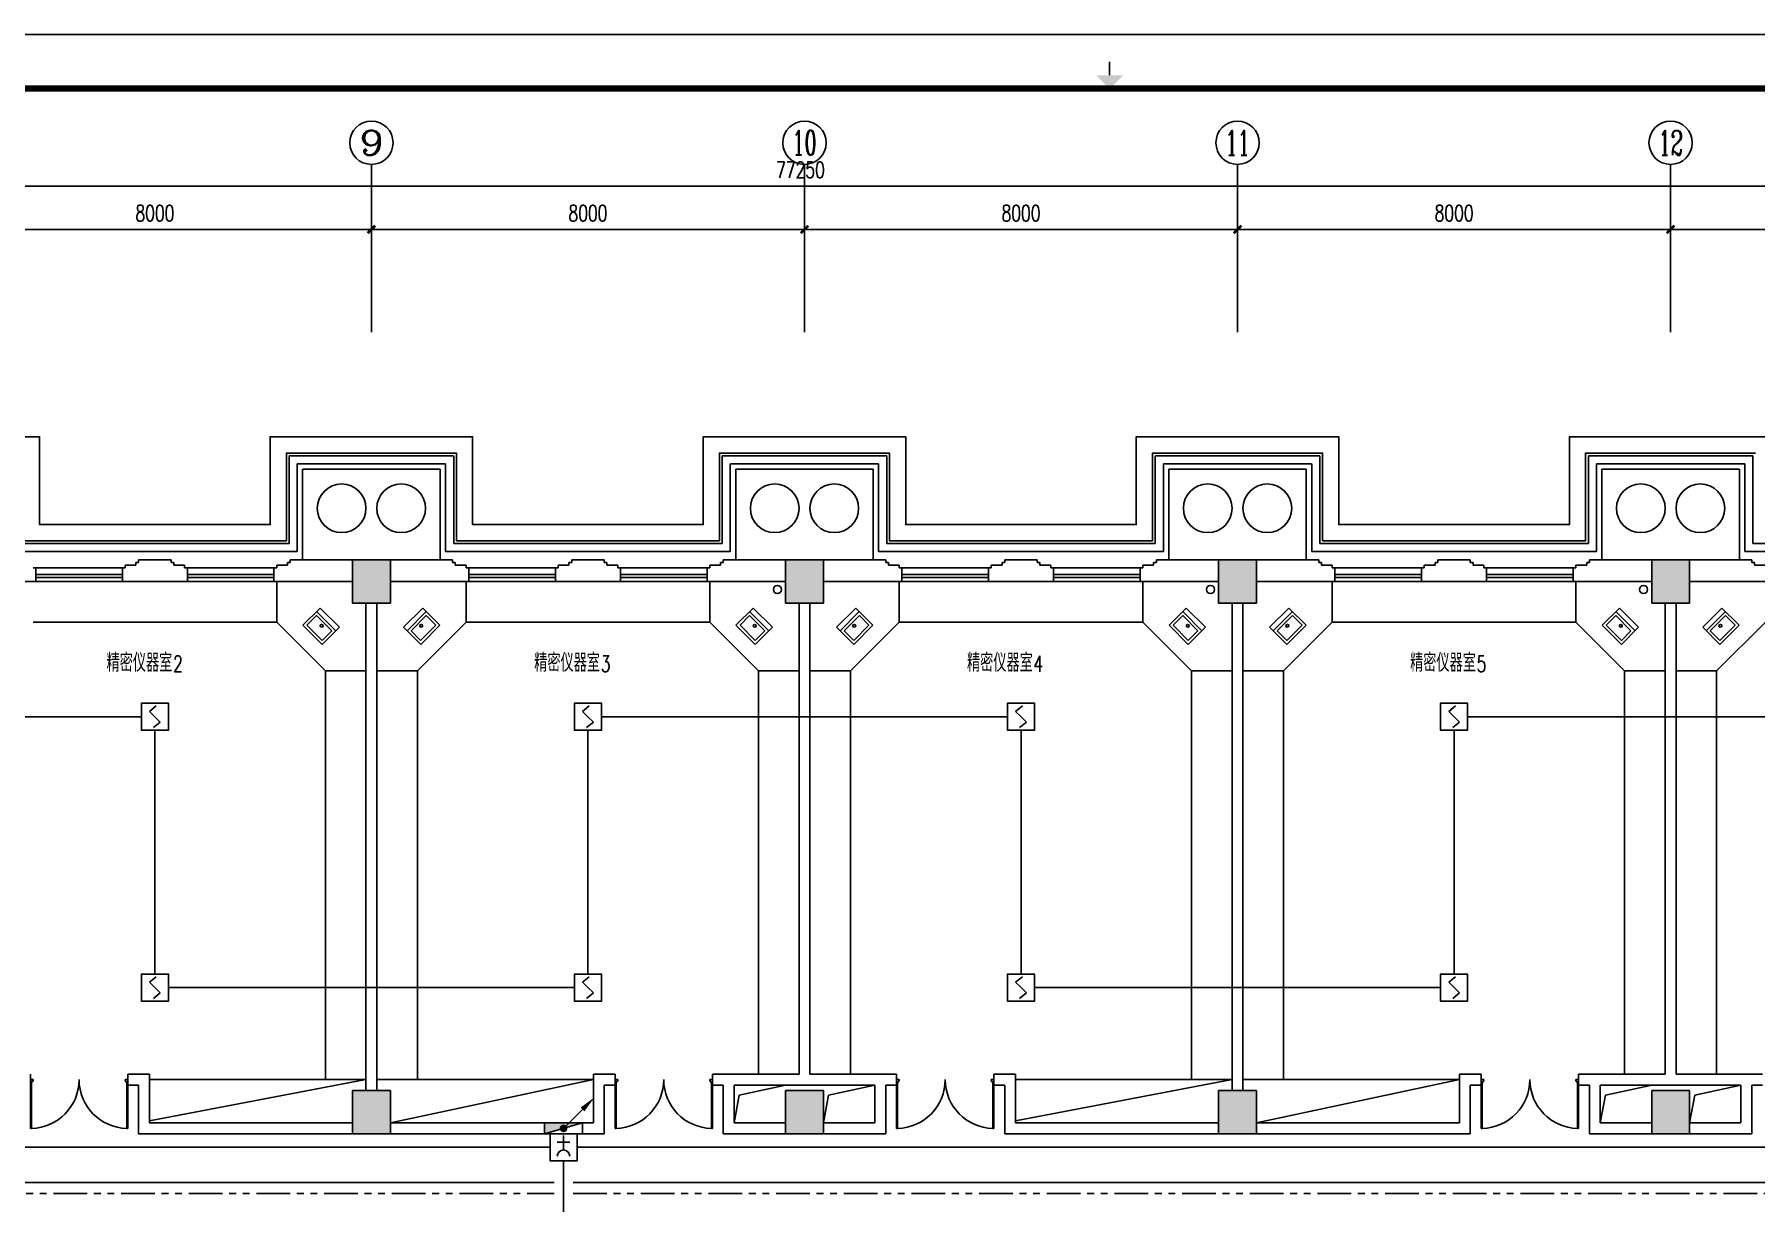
# Model space of a CAD drawing. Extents: x 190999 to 918899, y -200814 to 215286.
# Drawn here: x 349487 to 381281, y 134316 to 155886 of the extents above; entities that cross this region are included whole.
import ezdxf
from ezdxf.enums import TextEntityAlignment as Align

# ---------------------------------------------------------------- set-up
doc = ezdxf.new("R2010")
doc.units = 0
doc.header["$LTSCALE"] = 1000
doc.header["$MEASUREMENT"] = 0
doc.linetypes.add('PHANTOM2', pattern=[1.25, 0.625, -0.125, 0.125, -0.125, 0.125, -0.125])
doc.layers.get('Defpoints').update_dxf_attribs({"color": 1})
for name, color, linetype in [('00-EQUIP', 3, 'Continuous'), ('00-LWIRE', 4, 'Continuous'), ('00-WIRE-4', 6, 'Continuous'), ('A-墙线', 2, 'Continuous'), ('A-外包装修', 250, 'Continuous'), ('A-外窗', 145, 'Continuous'), ('A-家具', 250, 'Continuous'), ('A-门', 167, 'Continuous'), ('AXIS', 3, 'Continuous'), ('AXIS_TEXT', 7, 'Continuous'), ('COLUMN', 2, 'Continuous'), ('EQUIP_消火栓', 1, 'Continuous'), ('PUB_HATCH', 250, 'Continuous'), ('图框', 189, 'Continuous'), ('屋面排水', 4, 'Continuous'), ('房间名称', 7, 'Continuous'), ('洞口线', 165, 'Continuous'), ('雨水管', 151, 'Continuous')]:
    doc.layers.add(name, color=color, linetype=linetype)
doc.styles.add('_TCH_AXIS', font='COMPLEX', dxfattribs={"bigfont": 'GBCBIG'})
doc.styles.add('_TCH_DIM', font='SIMPLEX', dxfattribs={"bigfont": 'GBCBIG'})
doc.styles.add('COMPLEX', font='COMPLEX')
doc.styles.add('DIM_FONT', font='SIMPLEX', dxfattribs={"width": 0.7, "bigfont": 'GBCBIG'})
doc.styles.get("Standard").update_dxf_attribs({"font": 'simhei.ttf'})
doc.styles.add('XXK', font='romans.shx', dxfattribs={"width": 0.75, "bigfont": 'hzf.shx'})
doc.styles.add('zz-1', font='arial.ttf', dxfattribs={"width": 0.8})
doc.linetypes.add('BIG-DLINE', pattern='A,1,-0.15,["D",XXK,S=0.2,R=0,X=-0.1,Y=-0.09],-0.2', length=1.35)
doc.linetypes.add('XLINE', pattern='A,1,-0.2,["X",XXK,S=0.2,R=0,X=-0.1,Y=-0.09],-0.15', length=1.35)
doc.dimstyles.new('DIMN', dxfattribs={"dimtxt": 300, "dimasz": 100, "dimexe": 250, "dimexo": 300, "dimgap": 150, "dimtad": 1, "dimdec": 0, "dimzin": 0, "dimdsep": 46, "dimtxsty": 'DIM_FONT', "dimblk": 'ARCHTICK', "dimcen": 0.09, "dimclrt": 7, "dimazin": 2, "dimtfac": 1, "dimtdec": 0, "dimtix": 1, "dimtmove": 2, "dimatfit": 3, "dimfxl": 0, "dimtolj": 1, "dimtzin": 0, "dimarcsym": 0})

# ---------------------------------------------------------------- blocks, each defined once
blk = doc.blocks.new('TJAD_TK_A0')
at = {"layer": '图框'}
blk.add_line((2162, 399.3), (973, 399.3), dxfattribs=at)
at = {"layer": '图框', "const_width": 0.3}
blk.add_lwpolyline([(1567.5, 391.74), (1567.5, 394.24)], dxfattribs=at)
at = {"layer": '图框', "const_width": 1.2}
blk.add_lwpolyline([(2152, -431.7), (2152, 389.3), (998, 389.3), (998, -431.7)], close=True, dxfattribs=at)
at = {"layer": '图框'}
blk.add_solid([(1565, 391.74), (1570, 391.74), (1567.5, 389.24)], dxfattribs=at)
blk = doc.blocks.new('m1800')
at = {"layer": 'A-墙线'}
for p, q in [((-900, -100), (-900, 100)), ((900, -100), (900, 100))]:
    blk.add_line(p, q, dxfattribs=at)
at = {"layer": 'A-门'}
for p, q in [((-900, 900), (-900, 0)), ((-900, 900), (-880, 900)), ((-880, 900), (-880, 50)), ((880, 900), (880, 50)), ((900, 900), (880, 900)), ((900, 900), (900, 0)), ((-900, 50), (-870, 50)), ((-900, 0), (-850, 0)), ((-870, 50), (-870, 30)), ((-870, 30), (-850, 30)), ((-850, 30), (-850, 0)), ((850, 30), (850, 0)), ((870, 30), (850, 30)), ((900, 0), (850, 0)), ((870, 50), (870, 30)), ((900, 50), (870, 50))]:
    blk.add_line(p, q, dxfattribs=at)
for centre, start, end in [((-900, 0), 0, 88.7267), ((900, 0), 91.2733, 180)]:
    blk.add_arc(centre, 900, start, end, dxfattribs=at)
blk = doc.blocks.new('$TwtSys$00000434')
for p, q in [((-0.5, 0.5), (-0.5, -0.5)), ((-0.5, -0.5), (0.5, 0.5)), ((0.5, 0.5), (-0.5, 0.5)), ((0.5, -0.5), (0.5, 0.5)), ((-0.5, -0.5), (0.5, -0.5))]:
    blk.add_line(p, q)
blk.add_solid([(0.5, -0.5), (0.5, 0.5), (-0.5, -0.5)])
blk = doc.blocks.new('_ArchTick')
at = {"const_width": 0.5}
blk.add_lwpolyline([(-0.7, -0.7), (0.7, 0.7)], dxfattribs=at)
blk = doc.blocks.new('*D103')
at = {"layer": 'AXIS', "color": 0, "lineweight": -2}
for p, q in [((347712, 150686), (347712, 152536)), ((355712, 150686), (355712, 152536)), ((347712, 152286), (355712, 152286))]:
    blk.add_line(p, q, dxfattribs=at)
at = {"layer": 'Defpoints', "color": 0}
for p in [(355712, 152286), (347712, 150386), (355712, 150386)]:
    blk.add_point(p, dxfattribs=at)
at = {"layer": 'AXIS', "color": 0, "lineweight": -2, "xscale": 100, "yscale": 100, "zscale": 100, "rotation": 180}
blk.add_blockref('_ArchTick', (347712, 152286), dxfattribs=at)
at = {"layer": 'AXIS', "color": 0, "lineweight": -2, "xscale": 100, "yscale": 100, "zscale": 100}
blk.add_blockref('_ArchTick', (355712, 152286), dxfattribs=at)
at = {"layer": 'AXIS', "color": 7, "insert": (351712, 152586), "char_height": 300, "attachment_point": 5, "style": 'DIM_FONT'}
blk.add_mtext('\\A1;8000', dxfattribs=at)
blk = doc.blocks.new('*D104')
at = {"layer": 'AXIS', "color": 0, "lineweight": -2}
for p, q in [((355712, 150686), (355712, 152536)), ((363712, 150686), (363712, 152536)), ((355712, 152286), (363712, 152286))]:
    blk.add_line(p, q, dxfattribs=at)
at = {"layer": 'Defpoints', "color": 0}
for p in [(363712, 152286), (355712, 150386), (363712, 150386)]:
    blk.add_point(p, dxfattribs=at)
at = {"layer": 'AXIS', "color": 0, "lineweight": -2, "xscale": 100, "yscale": 100, "zscale": 100, "rotation": 180}
blk.add_blockref('_ArchTick', (355712, 152286), dxfattribs=at)
at = {"layer": 'AXIS', "color": 0, "lineweight": -2, "xscale": 100, "yscale": 100, "zscale": 100}
blk.add_blockref('_ArchTick', (363712, 152286), dxfattribs=at)
at = {"layer": 'AXIS', "color": 7, "insert": (359712, 152586), "char_height": 300, "attachment_point": 5, "style": 'DIM_FONT'}
blk.add_mtext('\\A1;8000', dxfattribs=at)
blk = doc.blocks.new('*D105')
at = {"layer": 'AXIS', "color": 0, "lineweight": -2}
for p, q in [((363712, 150686), (363712, 152536)), ((371712, 150686), (371712, 152536)), ((363712, 152286), (371712, 152286))]:
    blk.add_line(p, q, dxfattribs=at)
at = {"layer": 'Defpoints', "color": 0}
for p in [(371712, 152286), (363712, 150386), (371712, 150386)]:
    blk.add_point(p, dxfattribs=at)
at = {"layer": 'AXIS', "color": 0, "lineweight": -2, "xscale": 100, "yscale": 100, "zscale": 100, "rotation": 180}
blk.add_blockref('_ArchTick', (363712, 152286), dxfattribs=at)
at = {"layer": 'AXIS', "color": 0, "lineweight": -2, "xscale": 100, "yscale": 100, "zscale": 100}
blk.add_blockref('_ArchTick', (371712, 152286), dxfattribs=at)
at = {"layer": 'AXIS', "color": 7, "insert": (367712, 152586), "char_height": 300, "attachment_point": 5, "style": 'DIM_FONT'}
blk.add_mtext('\\A1;8000', dxfattribs=at)
blk = doc.blocks.new('*D106')
at = {"layer": 'AXIS', "color": 0, "lineweight": -2}
for p, q in [((371712, 150686), (371712, 152536)), ((379712, 150686), (379712, 152536)), ((371712, 152286), (379712, 152286))]:
    blk.add_line(p, q, dxfattribs=at)
at = {"layer": 'Defpoints', "color": 0}
for p in [(379712, 152286), (371712, 150386), (379712, 150386)]:
    blk.add_point(p, dxfattribs=at)
at = {"layer": 'AXIS', "color": 0, "lineweight": -2, "xscale": 100, "yscale": 100, "zscale": 100, "rotation": 180}
blk.add_blockref('_ArchTick', (371712, 152286), dxfattribs=at)
at = {"layer": 'AXIS', "color": 0, "lineweight": -2, "xscale": 100, "yscale": 100, "zscale": 100}
blk.add_blockref('_ArchTick', (379712, 152286), dxfattribs=at)
at = {"layer": 'AXIS', "color": 7, "insert": (375712, 152586), "char_height": 300, "attachment_point": 5, "style": 'DIM_FONT'}
blk.add_mtext('\\A1;8000', dxfattribs=at)
blk = doc.blocks.new('*D107')
at = {"layer": 'AXIS', "color": 0, "lineweight": -2}
for p, q in [((379712, 150686), (379712, 152536)), ((387712, 150686), (387712, 152536)), ((379712, 152286), (387712, 152286))]:
    blk.add_line(p, q, dxfattribs=at)
at = {"layer": 'Defpoints', "color": 0}
for p in [(387712, 152286), (379712, 150386), (387712, 150386)]:
    blk.add_point(p, dxfattribs=at)
at = {"layer": 'AXIS', "color": 0, "lineweight": -2, "xscale": 100, "yscale": 100, "zscale": 100, "rotation": 180}
blk.add_blockref('_ArchTick', (379712, 152286), dxfattribs=at)
at = {"layer": 'AXIS', "color": 0, "lineweight": -2, "xscale": 100, "yscale": 100, "zscale": 100}
blk.add_blockref('_ArchTick', (387712, 152286), dxfattribs=at)
at = {"layer": 'AXIS', "color": 7, "insert": (383712, 152586), "char_height": 300, "attachment_point": 5, "style": 'DIM_FONT'}
blk.add_mtext('\\A1;8000', dxfattribs=at)
blk = doc.blocks.new('*D111')
at = {"layer": 'AXIS', "color": 0, "lineweight": -2}
for p, q in [((325012, 150686), (325012, 153336)), ((402262, 150686), (402262, 153336)), ((325012, 153086), (402262, 153086))]:
    blk.add_line(p, q, dxfattribs=at)
at = {"layer": 'Defpoints', "color": 0}
for p in [(402262, 153086), (325012, 150386), (402262, 150386)]:
    blk.add_point(p, dxfattribs=at)
at = {"layer": 'AXIS', "color": 0, "lineweight": -2, "xscale": 100, "yscale": 100, "zscale": 100, "rotation": 180}
blk.add_blockref('_ArchTick', (325012, 153086), dxfattribs=at)
at = {"layer": 'AXIS', "color": 0, "lineweight": -2, "xscale": 100, "yscale": 100, "zscale": 100}
blk.add_blockref('_ArchTick', (402262, 153086), dxfattribs=at)
at = {"layer": 'AXIS', "color": 7, "insert": (363637, 153386), "char_height": 300, "attachment_point": 5, "style": 'DIM_FONT'}
blk.add_mtext('\\A1;77250', dxfattribs=at)
blk = doc.blocks.new('_AXISO')
blk.add_circle((0, 0), 0.5)
at = {"layer": 'AXIS_TEXT', "style": 'COMPLEX', "width": 1.041667}
blk.add_attdef('A', text='', height=0.56, dxfattribs=at).set_placement((-0.25, -0.28), (0.25, -0.28), align=Align.FIT)
blk = doc.blocks.new('$plan$00001609')
at = {"linetype": 'Continuous'}
for p, q in [((0, -251), (0, 251)), ((0, 251), (450, 251)), ((93, -251), (93, 251)), ((146, -199), (146, 199)), ((146, 199), (397, 199)), ((397, 199), (397, -199)), ((450, 251), (450, -251)), ((0, -251), (450, -251)), ((146, -199), (397, -199))]:
    blk.add_line(p, q, dxfattribs=at)
blk.add_line((238, 2), (238, 0))
blk.add_arc((212, 0), 26, 4.716, 0, dxfattribs=at)
at = {"style": 'zz-1'}
for tag in ['YSIZE', 'XSIZE']:
    blk.add_attdef(tag, (0, 0), '', height=0.5, dxfattribs=at)
blk = doc.blocks.new('_LINKPT1')
at = {"color": 0}
blk.add_line((0, 0), (0, 0), dxfattribs=at)
blk = doc.blocks.new('3S1KCGW2')
for p, q in [((0.5, 0.5), (-0.5, 0.5)), ((-0.5, 0.5), (-0.5, -0.5)), ((-0.2, 0.2), (0.05, 0.4)), ((0, 0), (-0.2, 0.2)), ((0, 0), (0.2, -0.2)), ((0.5, -0.5), (0.5, 0.5)), ((-0.5, -0.5), (0.5, -0.5)), ((0.2, -0.2), (-0.05, -0.4))]:
    blk.add_line(p, q)
at = {"const_width": 0.04, "flags": 128}
blk.add_lwpolyline([(-0.5, -0.5), (-0.5, 0.5), (0.5, 0.5), (0.5, -0.5)], close=True, dxfattribs=at)
at = {"xscale": 0.002, "yscale": 0.002, "zscale": 0.002}
for p in [(-0.5, 0), (0, 0.5), (0.5, 0), (0, -0.5)]:
    blk.add_blockref('_LINKPT1', p, dxfattribs=at)
at = {"flags": 9}
blk.add_attdef('A', (0, 0), '', height=0.00002, dxfattribs=at)
blk = doc.blocks.new('J62IR8YJ')
for p, q in [((-0.5, 1), (0.5, 1)), ((-0.5, 0), (-0.5, 1)), ((0.5, 1), (0.5, 0)), ((0.5, 0), (-0.5, 0)), ((-0.231, 0.312), (0.231, 0.312)), ((0, 0.598), (0, 0.06))]:
    blk.add_line(p, q)
at = {"const_width": 0.04, "flags": 128}
blk.add_lwpolyline([(-0.5, 0), (-0.5, 1), (0.5, 1), (0.5, 0)], close=True, dxfattribs=at)
blk.add_arc((0, 0.829), 0.231, 180, 0)
at = {"xscale": 0.002, "yscale": 0.00200000000000955, "zscale": 0.002}
for p in [(0, 1), (-0.5, 0.5), (0, 0), (0.5, 0.5)]:
    blk.add_blockref('_LINKPT1', p, dxfattribs=at)
at = {"flags": 9}
blk.add_attdef('A', (0, 0), '', height=0.00002, dxfattribs=at)
blk = doc.blocks.new('_WRLD1L')
for p, q in [((0.7, 0.7), (0, 0)), ((0.104, 0.104), (0.104, 0.104)), ((-0.104, -0.104), (-0.104, -0.104))]:
    blk.add_line(p, q)
at = {"const_width": 0.142}
blk.add_lwpolyline([(-0.071, 0, 1), (0.071, 0, 1)], format="xyb", close=True, dxfattribs=at)
blk.add_solid([(0.63, 0.77), (0.77, 0.63), (1.15, 1.15)])
at = {"width": 0.8, "flags": 9}
blk.add_attdef('A', (0, 0), '', height=0.00002, dxfattribs=at)

msp = doc.modelspace()

# ---------------------------------------------------------------- hatches: boundary and pattern name
at = {"layer": 'PUB_HATCH'}
for points in [[(356061.6, 145386.5), (356061.6, 146186.5), (355361.6, 146186.5), (355361.6, 145386.5)], [(364061.6, 145386.5), (364061.6, 146186.5), (363361.6, 146186.5), (363361.6, 145386.5)], [(372061.6, 145386.5), (372061.6, 146186.5), (371361.6, 146186.5), (371361.6, 145386.5)], [(380061.6, 145386.5), (380061.6, 146186.5), (379361.6, 146186.5), (379361.6, 145386.5)], [(356061.6, 135586.5), (356061.6, 136386.5), (355361.6, 136386.5), (355361.6, 135586.5)], [(364061.6, 135586.5), (364061.6, 136386.5), (363361.6, 136386.5), (363361.6, 135586.5)], [(372061.6, 135586.5), (372061.6, 136386.5), (371361.6, 136386.5), (371361.6, 135586.5)], [(380061.6, 135586.5), (380061.6, 136386.5), (379361.6, 136386.5), (379361.6, 135586.5)]]:
    msp.add_hatch(color=256, dxfattribs=at).paths.add_polyline_path(points)

# ---------------------------------------------------------------- linework, layer by layer
at = {"layer": '00-WIRE-4'}
for p, q in [((343761.6, 143286.5), (351461.6, 143286.5)), ((359961.6, 143286.5), (367461.6, 143286.5)), ((375961.6, 143286.5), (383461.6, 143286.5)), ((351711.6, 143036.5), (351711.6, 138536.5)), ((359711.6, 143036.5), (359711.6, 138536.5)), ((367711.6, 143036.5), (367711.6, 138536.5)), ((375711.6, 143036.5), (375711.6, 138536.5)), ((351961.6, 138286.5), (359461.6, 138286.5)), ((367961.6, 138286.5), (375461.6, 138286.5)), ((359261.3, 134136.5), (359261.3, 135086.5))]:
    msp.add_line(p, q, dxfattribs=at)
at = {"layer": '00-WIRE-4', "linetype": 'XLINE'}
for p, q in [((359011.3, 135336.5), (340911.6, 135336.5)), ((383911.9, 135336.5), (359511.3, 135336.5))]:
    msp.add_line(p, q, dxfattribs=at)
at = {"layer": '00-WIRE-4', "linetype": 'BIG-DLINE'}
for p, q in [((341086.6, 134686.5), (359086.3, 134686.5)), ((359436.3, 134686.5), (383986.9, 134686.5))]:
    msp.add_line(p, q, dxfattribs=at)
at = {"layer": '00-WIRE-4', "linetype": 'PHANTOM2'}
for p, q in [((341086.6, 134486.5), (359086.3, 134486.5)), ((359436.3, 134486.5), (383986.9, 134486.5))]:
    msp.add_line(p, q, dxfattribs=at)
at = {"layer": 'A-墙线'}
for p, q in [((349461.6, 146036.5), (349511.6, 146036.5)), ((349511.6, 146036.5), (349511.6, 145786.5)), ((351161.6, 146036.5), (351111.6, 146036.5)), ((351111.6, 146036.5), (351111.6, 145786.5)), ((351161.6, 146086.5), (351161.6, 146036.5)), ((351361.6, 146086.5), (351161.6, 146086.5)), ((351361.6, 146136.5), (351361.6, 146086.5)), ((351411.6, 146136.5), (351361.6, 146136.5)), ((352011.6, 146186.5), (351411.6, 146186.5)), ((351411.6, 146186.5), (351411.6, 146136.5)), ((352011.6, 146186.5), (352011.6, 146136.5)), ((352011.6, 146136.5), (352061.6, 146136.5)), ((352061.6, 146136.5), (352061.6, 146086.5)), ((352061.6, 146086.5), (352261.6, 146086.5)), ((352261.6, 146086.5), (352261.6, 146036.5)), ((352261.6, 146036.5), (352311.6, 146036.5)), ((352311.6, 146036.5), (352311.6, 145786.5)), ((353961.6, 146036.5), (353911.6, 146036.5)), ((353911.6, 146036.5), (353911.6, 145786.5)), ((353961.6, 146086.5), (353961.6, 146036.5)), ((354161.6, 146086.5), (353961.6, 146086.5)), ((354161.6, 146136.5), (354161.6, 146086.5)), ((354211.6, 146136.5), (354161.6, 146136.5)), ((355361.6, 146186.5), (354211.6, 146186.5)), ((354211.6, 146186.5), (354211.6, 146136.5)), ((356061.6, 146186.5), (357211.6, 146186.5)), ((357211.6, 146186.5), (357211.6, 146136.5)), ((357211.6, 146136.5), (357261.6, 146136.5)), ((357261.6, 146136.5), (357261.6, 146086.5)), ((357261.6, 146086.5), (357461.6, 146086.5)), ((357461.6, 146086.5), (357461.6, 146036.5)), ((357461.6, 146036.5), (357511.6, 146036.5)), ((357511.6, 146036.5), (357511.6, 145786.5)), ((359161.6, 146036.5), (359111.6, 146036.5)), ((359111.6, 146036.5), (359111.6, 145786.5)), ((359161.6, 146086.5), (359161.6, 146036.5)), ((359361.6, 146086.5), (359161.6, 146086.5)), ((359361.6, 146136.5), (359361.6, 146086.5)), ((359411.6, 146136.5), (359361.6, 146136.5)), ((359411.6, 146186.5), (360011.6, 146186.5)), ((359411.6, 146186.5), (359411.6, 146136.5)), ((360011.6, 146186.5), (360011.6, 146136.5)), ((360011.6, 146136.5), (360061.6, 146136.5)), ((360061.6, 146136.5), (360061.6, 146086.5)), ((360061.6, 146086.5), (360261.6, 146086.5)), ((360261.6, 146086.5), (360261.6, 146036.5)), ((360261.6, 146036.5), (360311.6, 146036.5)), ((360311.6, 146036.5), (360311.6, 145786.5)), ((361961.6, 146036.5), (361911.6, 146036.5)), ((361911.6, 146036.5), (361911.6, 145786.5)), ((361961.6, 146086.5), (361961.6, 146036.5)), ((362161.6, 146086.5), (361961.6, 146086.5)), ((362161.6, 146136.5), (362161.6, 146086.5)), ((362211.6, 146136.5), (362161.6, 146136.5)), ((362211.6, 146186.5), (363361.6, 146186.5)), ((362211.6, 146186.5), (362211.6, 146136.5)), ((365211.6, 146186.5), (364061.6, 146186.5)), ((365211.6, 146186.5), (365211.6, 146136.5)), ((365211.6, 146136.5), (365261.6, 146136.5)), ((365261.6, 146136.5), (365261.6, 146086.5)), ((365261.6, 146086.5), (365461.6, 146086.5)), ((365461.6, 146086.5), (365461.6, 146036.5)), ((365461.6, 146036.5), (365511.6, 146036.5)), ((365511.6, 146036.5), (365511.6, 145786.5)), ((367161.6, 146036.5), (367111.6, 146036.5)), ((367111.6, 146036.5), (367111.6, 145786.5)), ((367161.6, 146086.5), (367161.6, 146036.5)), ((367361.6, 146086.5), (367161.6, 146086.5)), ((367361.6, 146136.5), (367361.6, 146086.5)), ((367411.6, 146136.5), (367361.6, 146136.5)), ((368011.6, 146186.5), (367411.6, 146186.5)), ((367411.6, 146186.5), (367411.6, 146136.5)), ((368011.6, 146186.5), (368011.6, 146136.5)), ((368011.6, 146136.5), (368061.6, 146136.5)), ((368061.6, 146136.5), (368061.6, 146086.5)), ((368061.6, 146086.5), (368261.6, 146086.5)), ((368261.6, 146086.5), (368261.6, 146036.5)), ((368261.6, 146036.5), (368311.6, 146036.5)), ((368311.6, 146036.5), (368311.6, 145786.5)), ((369961.6, 146036.5), (369911.6, 146036.5)), ((369911.6, 146036.5), (369911.6, 145786.5)), ((369961.6, 146086.5), (369961.6, 146036.5)), ((370161.6, 146086.5), (369961.6, 146086.5)), ((370161.6, 146136.5), (370161.6, 146086.5)), ((370211.6, 146136.5), (370161.6, 146136.5)), ((371361.6, 146186.5), (370211.6, 146186.5)), ((370211.6, 146186.5), (370211.6, 146136.5)), ((372061.6, 146186.5), (373211.6, 146186.5)), ((373211.6, 146186.5), (373211.6, 146136.5)), ((373211.6, 146136.5), (373261.6, 146136.5)), ((373261.6, 146136.5), (373261.6, 146086.5)), ((373261.6, 146086.5), (373461.6, 146086.5)), ((373461.6, 146086.5), (373461.6, 146036.5)), ((373461.6, 146036.5), (373511.6, 146036.5)), ((373511.6, 146036.5), (373511.6, 145786.5)), ((375161.6, 146036.5), (375111.6, 146036.5)), ((375111.6, 146036.5), (375111.6, 145786.5)), ((375161.6, 146086.5), (375161.6, 146036.5)), ((375361.6, 146086.5), (375161.6, 146086.5)), ((375361.6, 146136.5), (375361.6, 146086.5)), ((375411.6, 146136.5), (375361.6, 146136.5)), ((375411.6, 146186.5), (376011.6, 146186.5)), ((375411.6, 146186.5), (375411.6, 146136.5)), ((376011.6, 146186.5), (376011.6, 146136.5)), ((376011.6, 146136.5), (376061.6, 146136.5)), ((376061.6, 146136.5), (376061.6, 146086.5)), ((376061.6, 146086.5), (376261.6, 146086.5)), ((376261.6, 146086.5), (376261.6, 146036.5)), ((376261.6, 146036.5), (376311.6, 146036.5)), ((376311.6, 146036.5), (376311.6, 145786.5)), ((377961.6, 146036.5), (377911.6, 146036.5)), ((377911.6, 146036.5), (377911.6, 145786.5)), ((377961.6, 146086.5), (377961.6, 146036.5)), ((378161.6, 146086.5), (377961.6, 146086.5)), ((378161.6, 146136.5), (378161.6, 146086.5)), ((378211.6, 146136.5), (378161.6, 146136.5)), ((378211.6, 146186.5), (379361.6, 146186.5)), ((378211.6, 146186.5), (378211.6, 146136.5)), ((381211.6, 146186.5), (380061.6, 146186.5)), ((381211.6, 146186.5), (381211.6, 146136.5)), ((381211.6, 146136.5), (381261.6, 146136.5)), ((381261.6, 146136.5), (381261.6, 146086.5)), ((381261.6, 146086.5), (381461.6, 146086.5)), ((349511.6, 145786.5), (348061.6, 145786.5)), ((352311.6, 145786.5), (351111.6, 145786.5)), ((355361.6, 145786.5), (353911.6, 145786.5)), ((356061.6, 145786.5), (357511.6, 145786.5)), ((359111.6, 145786.5), (360311.6, 145786.5)), ((361911.6, 145786.5), (363361.6, 145786.5)), ((365511.6, 145786.5), (364061.6, 145786.5)), ((368311.6, 145786.5), (367111.6, 145786.5)), ((371361.6, 145786.5), (369911.6, 145786.5)), ((372061.6, 145786.5), (373511.6, 145786.5)), ((375111.6, 145786.5), (376311.6, 145786.5)), ((377911.6, 145786.5), (379361.6, 145786.5)), ((381511.6, 145786.5), (380061.6, 145786.5)), ((355611.6, 136386.5), (355611.6, 145386.5)), ((355811.6, 136386.5), (355811.6, 145386.5)), ((363611.6, 136686.5), (363611.6, 145386.5)), ((363811.6, 136686.5), (363811.6, 145386.5)), ((371611.6, 136386.5), (371611.6, 145386.5)), ((371811.6, 136386.5), (371811.6, 145386.5)), ((379611.6, 136686.5), (379611.6, 145386.5)), ((379811.6, 136686.5), (379811.6, 145386.5)), ((351211.6, 136686.5), (351611.6, 136686.5)), ((351211.6, 136486.5), (351411.6, 136486.5)), ((351411.6, 136486.5), (351411.6, 135586.5)), ((351611.6, 136686.5), (351611.6, 135786.5)), ((360211.6, 136686.5), (359811.6, 136686.5)), ((359811.6, 136686.5), (359811.6, 135786.5)), ((360211.6, 136486.5), (360011.6, 136486.5)), ((360011.6, 136486.5), (360011.6, 135586.5)), ((363611.6, 136686.5), (362011.6, 136686.5)), ((362211.6, 136486.5), (362011.6, 136486.5)), ((362211.6, 136486.5), (362211.6, 135586.5)), ((365011.6, 136486.5), (362411.6, 136486.5)), ((362411.6, 136486.5), (362411.6, 135786.5)), ((363811.6, 136686.5), (365411.6, 136686.5)), ((365011.6, 136486.5), (365011.6, 135786.5)), ((365211.6, 136486.5), (365411.6, 136486.5)), ((365211.6, 136486.5), (365211.6, 135586.5)), ((367211.6, 136686.5), (367611.6, 136686.5)), ((367211.6, 136486.5), (367411.6, 136486.5)), ((367411.6, 136486.5), (367411.6, 135586.5)), ((367611.6, 136686.5), (367611.6, 135786.5)), ((376211.6, 136686.5), (375811.6, 136686.5)), ((375811.6, 136686.5), (375811.6, 135786.5)), ((376211.6, 136486.5), (376011.6, 136486.5)), ((376011.6, 136486.5), (376011.6, 135586.5)), ((379611.6, 136686.5), (378011.6, 136686.5)), ((378211.6, 136486.5), (378011.6, 136486.5)), ((378211.6, 136486.5), (378211.6, 135586.5)), ((378411.6, 136486.5), (381011.6, 136486.5)), ((378411.6, 136486.5), (378411.6, 135786.5)), ((379811.6, 136686.5), (381411.6, 136686.5)), ((381011.6, 136486.5), (381011.6, 135786.5)), ((381211.6, 136486.5), (381411.6, 136486.5)), ((381211.6, 136486.5), (381211.6, 135586.5)), ((355361.6, 135786.5), (351611.6, 135786.5)), ((356061.6, 135786.5), (359811.6, 135786.5)), ((363361.6, 135786.5), (362411.6, 135786.5)), ((364061.6, 135786.5), (365011.6, 135786.5)), ((371361.6, 135786.5), (367611.6, 135786.5)), ((372061.6, 135786.5), (375811.6, 135786.5)), ((379361.6, 135786.5), (378411.6, 135786.5)), ((380061.6, 135786.5), (381011.6, 135786.5)), ((355361.6, 135586.5), (351411.6, 135586.5)), ((356061.6, 135586.5), (360011.6, 135586.5)), ((363361.6, 135586.5), (362211.6, 135586.5)), ((364061.6, 135586.5), (365211.6, 135586.5)), ((371361.6, 135586.5), (367411.6, 135586.5)), ((372061.6, 135586.5), (376011.6, 135586.5)), ((379361.6, 135586.5), (378211.6, 135586.5)), ((380061.6, 135586.5), (381211.6, 135586.5))]:
    msp.add_line(p, q, dxfattribs=at)
at = {"layer": 'A-外包装修'}
for p, q in [((354141.6, 146536.5), (354141.6, 148156.5)), ((357280.2, 148156.5), (354143, 148156.5)), ((354191.6, 148106.5), (354191.6, 146486.5)), ((357230.2, 148106.5), (354193, 148106.5)), ((354341.6, 147956.5), (354341.6, 146336.5)), ((357080.2, 147956.5), (354343, 147956.5)), ((354441.6, 147856.5), (354441.6, 146186.5)), ((356980.2, 147856.5), (354443, 147856.5)), ((356981.6, 147856.5), (356981.6, 146186.5)), ((357081.6, 147956.5), (357081.6, 146336.5)), ((357231.6, 148106.5), (357231.6, 146486.5)), ((357281.6, 146536.5), (357281.6, 148156.5)), ((362141.6, 146536.5), (362141.6, 148156.5)), ((365280.2, 148156.5), (362143, 148156.5)), ((362191.6, 148106.5), (362191.6, 146486.5)), ((365230.2, 148106.5), (362193, 148106.5)), ((362341.6, 147956.5), (362341.6, 146336.5)), ((365080.2, 147956.5), (362343, 147956.5)), ((362441.6, 147856.5), (362441.6, 146186.5)), ((364980.2, 147856.5), (362443, 147856.5)), ((364981.6, 147856.5), (364981.6, 146186.5)), ((365081.6, 147956.5), (365081.6, 146336.5)), ((365231.6, 148106.5), (365231.6, 146486.5)), ((365281.6, 146536.5), (365281.6, 148156.5)), ((370141.6, 146536.5), (370141.6, 148156.5)), ((373280.2, 148156.5), (370143, 148156.5)), ((370191.6, 148106.5), (370191.6, 146486.5)), ((373230.2, 148106.5), (370193, 148106.5)), ((370341.6, 147956.5), (370341.6, 146336.5)), ((373080.2, 147956.5), (370343, 147956.5)), ((370441.6, 147856.5), (370441.6, 146186.5)), ((372980.2, 147856.5), (370443, 147856.5)), ((372981.6, 147856.5), (372981.6, 146186.5)), ((373081.6, 147956.5), (373081.6, 146336.5)), ((373231.6, 148106.5), (373231.6, 146486.5)), ((373281.6, 146536.5), (373281.6, 148156.5)), ((378141.6, 146536.5), (378141.6, 148156.5)), ((381280.2, 148156.5), (378143, 148156.5)), ((378191.6, 148106.5), (378191.6, 146486.5)), ((381230.2, 148106.5), (378193, 148106.5)), ((378341.6, 147956.5), (378341.6, 146336.5)), ((381080.2, 147956.5), (378343, 147956.5)), ((378441.6, 147856.5), (378441.6, 146186.5)), ((380980.2, 147856.5), (378443, 147856.5)), ((380981.6, 147856.5), (380981.6, 146186.5)), ((381081.6, 147956.5), (381081.6, 146336.5)), ((381231.6, 148106.5), (381231.6, 146486.5)), ((349081.6, 146336.5), (354341.6, 146336.5)), ((349231.6, 146486.5), (354191.6, 146486.5)), ((349281.6, 146536.5), (354141.6, 146536.5)), ((357081.6, 146336.5), (362341.6, 146336.5)), ((357231.6, 146486.5), (362191.6, 146486.5)), ((357281.6, 146536.5), (362141.6, 146536.5)), ((365081.6, 146336.5), (370341.6, 146336.5)), ((365231.6, 146486.5), (370191.6, 146486.5)), ((365281.6, 146536.5), (370141.6, 146536.5)), ((373081.6, 146336.5), (378341.6, 146336.5)), ((373231.6, 146486.5), (378191.6, 146486.5)), ((373281.6, 146536.5), (378141.6, 146536.5)), ((381081.6, 146336.5), (386341.6, 146336.5)), ((381231.6, 146486.5), (386191.6, 146486.5))]:
    msp.add_line(p, q, dxfattribs=at)
for centre in [(355161.6, 147136.5), (356261.6, 147136.5), (363161.6, 147136.5), (364261.6, 147136.5), (371161.6, 147136.5), (372261.6, 147136.5), (379161.6, 147136.5), (380261.6, 147136.5)]:
    msp.add_circle(centre, 450, dxfattribs=at)
at = {"layer": 'A-外窗'}
for p, q in [((349511.6, 146036.5), (351111.6, 146036.5)), ((353911.6, 146036.5), (352311.6, 146036.5)), ((357511.6, 146036.5), (359111.6, 146036.5)), ((361911.6, 146036.5), (360311.6, 146036.5)), ((365511.6, 146036.5), (367111.6, 146036.5)), ((369911.6, 146036.5), (368311.6, 146036.5)), ((373511.6, 146036.5), (375111.6, 146036.5)), ((377911.6, 146036.5), (376311.6, 146036.5)), ((349511.6, 145916.5), (351111.6, 145916.5)), ((349511.6, 145856.5), (351111.6, 145856.5)), ((349511.6, 145786.5), (351111.6, 145786.5)), ((353911.6, 145916.5), (352311.6, 145916.5)), ((353911.6, 145856.5), (352311.6, 145856.5)), ((353911.6, 145786.5), (352311.6, 145786.5)), ((357511.6, 145916.5), (359111.6, 145916.5)), ((357511.6, 145856.5), (359111.6, 145856.5)), ((357511.6, 145786.5), (359111.6, 145786.5)), ((361911.6, 145916.5), (360311.6, 145916.5)), ((361911.6, 145856.5), (360311.6, 145856.5)), ((361911.6, 145786.5), (360311.6, 145786.5)), ((365511.6, 145916.5), (367111.6, 145916.5)), ((365511.6, 145856.5), (367111.6, 145856.5)), ((365511.6, 145786.5), (367111.6, 145786.5)), ((369911.6, 145916.5), (368311.6, 145916.5)), ((369911.6, 145856.5), (368311.6, 145856.5)), ((369911.6, 145786.5), (368311.6, 145786.5)), ((373511.6, 145916.5), (375111.6, 145916.5)), ((373511.6, 145856.5), (375111.6, 145856.5)), ((373511.6, 145786.5), (375111.6, 145786.5)), ((377911.6, 145916.5), (376311.6, 145916.5)), ((377911.6, 145856.5), (376311.6, 145856.5)), ((377911.6, 145786.5), (376311.6, 145786.5))]:
    msp.add_line(p, q, dxfattribs=at)
at = {"layer": 'A-家具'}
for p, q in [((353961.6, 145036.5), (353961.6, 145786.5)), ((357461.6, 145036.5), (357461.6, 145786.5)), ((361961.6, 145036.5), (361961.6, 145786.5)), ((365461.6, 145036.5), (365461.6, 145786.5)), ((369961.6, 145036.5), (369961.6, 145786.5)), ((373461.6, 145036.5), (373461.6, 145786.5)), ((377961.6, 145036.5), (377961.6, 145786.5)), ((353961.6, 145036.5), (349461.6, 145036.5)), ((353961.6, 145036.5), (354861.6, 144136.5)), ((357461.6, 145036.5), (356561.6, 144136.5)), ((361961.6, 145036.5), (357461.6, 145036.5)), ((361961.6, 145036.5), (362861.6, 144136.5)), ((365461.6, 145036.5), (364561.6, 144136.5)), ((369961.6, 145036.5), (365461.6, 145036.5)), ((369961.6, 145036.5), (370861.6, 144136.5)), ((373461.6, 145036.5), (372561.6, 144136.5)), ((377961.6, 145036.5), (373461.6, 145036.5)), ((377961.6, 145036.5), (378861.6, 144136.5)), ((381461.6, 145036.5), (380561.6, 144136.5)), ((354861.6, 136586.5), (354861.6, 144136.5)), ((354861.6, 144136.5), (355611.6, 144136.5)), ((356561.6, 144136.5), (355811.6, 144136.5)), ((356561.6, 136586.5), (356561.6, 144136.5)), ((362861.6, 136686.5), (362861.6, 144136.5)), ((362861.6, 144136.5), (363611.6, 144136.5)), ((364561.6, 144136.5), (363811.6, 144136.5)), ((364561.6, 136686.5), (364561.6, 144136.5)), ((370861.6, 136586.5), (370861.6, 144136.5)), ((370861.6, 144136.5), (371611.6, 144136.5)), ((372561.6, 144136.5), (371811.6, 144136.5)), ((372561.6, 136586.5), (372561.6, 144136.5)), ((378861.6, 136686.5), (378861.6, 144136.5)), ((378861.6, 144136.5), (379611.6, 144136.5)), ((380561.6, 144136.5), (379811.6, 144136.5)), ((380561.6, 136686.5), (380561.6, 144136.5)), ((351611.6, 136586.5), (355611.6, 136586.5)), ((351611.6, 135824.6), (355611.6, 136586.5)), ((355811.6, 136586.5), (359811.6, 136586.5)), ((356061.6, 135786.5), (359811.6, 136586.5)), ((367611.6, 136586.5), (371611.6, 136586.5)), ((367611.6, 135824.6), (371611.6, 136586.5)), ((371811.6, 136586.5), (375811.6, 136586.5)), ((372061.6, 135786.5), (375811.6, 136586.5))]:
    msp.add_line(p, q, dxfattribs=at)
at = {"layer": 'AXIS'}
for p, q in [((355711.6, 150386.5), (355711.6, 153486.5)), ((363711.6, 150386.5), (363711.6, 153487)), ((371711.6, 150386.5), (371711.6, 153486.5)), ((379711.6, 150386.5), (379711.6, 153486.5))]:
    msp.add_line(p, q, dxfattribs=at)
at = {"layer": 'COLUMN'}
for p, q in [((356061.6, 146186.5), (355361.6, 146186.5)), ((355361.6, 146186.5), (355361.6, 145386.5)), ((356061.6, 145386.5), (356061.6, 146186.5)), ((364061.6, 146186.5), (363361.6, 146186.5)), ((363361.6, 146186.5), (363361.6, 145386.5)), ((364061.6, 145386.5), (364061.6, 146186.5)), ((372061.6, 146186.5), (371361.6, 146186.5)), ((371361.6, 146186.5), (371361.6, 145386.5)), ((372061.6, 145386.5), (372061.6, 146186.5)), ((380061.6, 146186.5), (379361.6, 146186.5)), ((379361.6, 146186.5), (379361.6, 145386.5)), ((380061.6, 145386.5), (380061.6, 146186.5)), ((355361.6, 145386.5), (356061.6, 145386.5)), ((363361.6, 145386.5), (364061.6, 145386.5)), ((371361.6, 145386.5), (372061.6, 145386.5)), ((379361.6, 145386.5), (380061.6, 145386.5)), ((356061.6, 136386.5), (355361.6, 136386.5)), ((355361.6, 136386.5), (355361.6, 135586.5)), ((356061.6, 135586.5), (356061.6, 136386.5)), ((364061.6, 136386.5), (363361.6, 136386.5)), ((363361.6, 136386.5), (363361.6, 135586.5)), ((364061.6, 135586.5), (364061.6, 136386.5)), ((372061.6, 136386.5), (371361.6, 136386.5)), ((371361.6, 136386.5), (371361.6, 135586.5)), ((372061.6, 135586.5), (372061.6, 136386.5)), ((380061.6, 136386.5), (379361.6, 136386.5)), ((379361.6, 136386.5), (379361.6, 135586.5)), ((380061.6, 135586.5), (380061.6, 136386.5)), ((355361.6, 135586.5), (356061.6, 135586.5)), ((363361.6, 135586.5), (364061.6, 135586.5)), ((371361.6, 135586.5), (372061.6, 135586.5)), ((379361.6, 135586.5), (380061.6, 135586.5))]:
    msp.add_line(p, q, dxfattribs=at)
at = {"layer": '屋面排水'}
for points in [[(345841.4, 148456.5), (349581.4, 148456.5), (349581.4, 146836.5), (353842.8, 146836.5), (353841.4, 148456.5), (357581.4, 148456.5), (357581.4, 146836.5), (361841.4, 146836.5), (361841.4, 148456.5), (365581.4, 148456.5), (365581.4, 146836.5), (369841.6, 146836.5), (369841.6, 148456.5), (373581.4, 148456.5), (373581.4, 146836.5), (377841.6, 146836.5), (377841.6, 148456.5), (381581.1, 148456.5)], [(381281.6, 148156.5), (378141.6, 148156.5), (378141.6, 146536.5), (373281.6, 146536.5), (373281.6, 148156.5), (370141.6, 148156.5), (370141.6, 146536.5), (365281.6, 146536.5), (365281.6, 148156.5), (362141.6, 148156.5), (362141.6, 146536.5), (357281.6, 146536.5), (357281.6, 148156.5), (354141.6, 148156.5), (354143, 146536.5), (349281.6, 146536.5)]]:
    msp.add_lwpolyline(points, dxfattribs=at)
at = {"layer": '洞口线'}
for points in [[(363361.6, 136486.5), (362507.7, 136297.8), (362411.6, 135786.5)], [(365011.6, 136486.5), (364157.7, 136297.8), (364061.6, 135786.5)], [(379361.6, 136486.5), (378507.7, 136297.8), (378411.6, 135786.5)], [(381011.6, 136486.5), (380157.7, 136297.8), (380061.6, 135786.5)]]:
    msp.add_lwpolyline(points, dxfattribs=at)
at = {"layer": '雨水管'}
for centre in [(363211.6, 145636.5), (371211.6, 145636.5), (379211.6, 145636.5)]:
    msp.add_circle(centre, 75, dxfattribs=at)

# ---------------------------------------------------------------- block references
at = {"layer": '00-EQUIP', "xscale": 500, "yscale": 500, "zscale": 500}
for p in [(351711.6, 143286.5), (359711.6, 143286.5), (367711.6, 143286.5), (375711.6, 143286.5), (351711.6, 138286.5), (359711.6, 138286.5), (367711.6, 138286.5), (375711.6, 138286.5)]:
    msp.add_blockref('3S1KCGW2', p, dxfattribs=at)
at = {"layer": '00-EQUIP', "xscale": 500, "yscale": 500, "zscale": 500, "rotation": 180}
msp.add_blockref('J62IR8YJ', (359261.3, 135586.5), dxfattribs=at)
at = {"layer": '00-LWIRE', "xscale": 500, "yscale": 500, "zscale": 500}
msp.add_blockref('_WRLD1L', (359261.3, 135686.5), dxfattribs=at)
at = {"layer": 'A-家具', "rotation": 225}
for p in [(354942, 145116.8), (362942, 145116.8), (370942, 145116.8), (378942, 145116.8)]:
    msp.add_blockref('$plan$00001609', p, dxfattribs=at)
at = {"layer": 'A-家具', "yscale": -1, "rotation": 315}
for p in [(356481.3, 145116.8), (364481.3, 145116.8), (372481.3, 145116.8), (380481.3, 145116.8)]:
    msp.add_blockref('$plan$00001609', p, dxfattribs=at)
at = {"layer": 'A-门', "xscale": -1, "rotation": 180}
for p in [(350311.6, 136586.5), (366311.6, 136586.5)]:
    msp.add_blockref('m1800', p, dxfattribs=at)
at = {"layer": 'A-门', "rotation": 180}
for p in [(361111.6, 136586.5), (377111.6, 136586.5)]:
    msp.add_blockref('m1800', p, dxfattribs=at)
at = {"layer": 'AXIS'}
ref = msp.add_blockref('_AXISO', (355711.6, 153886.5), dxfattribs=dict(at, xscale=800, yscale=800, zscale=800))
ref.add_attrib('A', '9', dxfattribs={"layer": 'AXIS_TEXT', "height": 452.5, "style": '_TCH_AXIS', "width": 1.5}).set_placement((355485.4, 153660.2), (355937.9, 153660.2), align=Align.FIT)
ref = msp.add_blockref('_AXISO', (363711.6, 153887), dxfattribs=dict(at, xscale=800, yscale=800, zscale=800))
ref.add_attrib('A', '10', dxfattribs={"layer": 'AXIS_TEXT', "height": 452.55, "style": '_TCH_AXIS', "width": 0.724138}).set_placement((363485.4, 153660.7), (363937.9, 153660.7), align=Align.FIT)
ref = msp.add_blockref('_AXISO', (371711.6, 153886.5), dxfattribs=dict(at, xscale=800, yscale=800, zscale=800))
ref.add_attrib('A', '11', dxfattribs={"layer": 'AXIS_TEXT', "height": 452.55, "style": '_TCH_AXIS', "width": 0.875}).set_placement((371485.4, 153660.2), (371937.9, 153660.2), align=Align.FIT)
ref = msp.add_blockref('_AXISO', (379711.6, 153886.5), dxfattribs=dict(at, xscale=800, yscale=800, zscale=800))
ref.add_attrib('A', '12', dxfattribs={"layer": 'AXIS_TEXT', "height": 452.55, "style": '_TCH_AXIS', "width": 0.724138}).set_placement((379485.4, 153660.2), (379937.9, 153660.2), align=Align.FIT)
at = {"layer": 'EQUIP_消火栓', "xscale": 700, "yscale": 200, "zscale": 700, "rotation": 180}
msp.add_blockref('$TwtSys$00000434', (359261.3, 135686.5), dxfattribs=at)
at = {"layer": '图框', "xscale": 100, "yscale": 100, "zscale": 100}
msp.add_blockref('TJAD_TK_A0', (212598.6, 115956.8), dxfattribs=at)

# ---------------------------------------------------------------- texts
at = {"layer": '房间名称', "style": '_TCH_DIM'}
for p in [(350819, 144117.2), (358719, 144117.2), (366714, 144117.2), (374899.2, 144117.2)]:
    msp.add_text('精密仪器室', height=337.59, dxfattribs=at).set_placement(p)
at = {"layer": '房间名称', "style": '_TCH_DIM', "width": 0.705882}
for s, p in [('2', (352047.7, 144117.2)), ('3', (359947.7, 144117.2)), ('4', (367942.7, 144117.2)), ('5', (376127.9, 144117.2))]:
    msp.add_text(s, height=297.5, dxfattribs=at).set_placement(p)

# ---------------------------------------------------------------- dimensions: what is measured, and where the dimension line sits
at = {"layer": 'AXIS'}
for p1, p2, distance, picture, middle in [((325011.8, 150386.5), (402261.6, 150386.5), 2700, '*D111', (363636.7, 153386.5)), ((347711.6, 150386.5), (355711.6, 150386.5), 1900, '*D103', (351711.6, 152586.5)), ((355711.6, 150386.5), (363711.6, 150386.5), 1900, '*D104', (359711.6, 152586.5)), ((363711.6, 150386.5), (371711.6, 150386.5), 1900, '*D105', (367711.6, 152586.5)), ((371711.6, 150386.5), (379711.6, 150386.5), 1900, '*D106', (375711.6, 152586.5)), ((379711.6, 150386.5), (387711.6, 150386.5), 1900, '*D107', (383711.6, 152586.5))]:
    dim = msp.add_aligned_dim(p1=p1, p2=p2, distance=distance, dimstyle='DIMN', dxfattribs=at)
    dim.commit()
    dim.dimension.update_dxf_attribs({"geometry": picture, "text_midpoint": middle})

doc.saveas('drawing.dxf')
